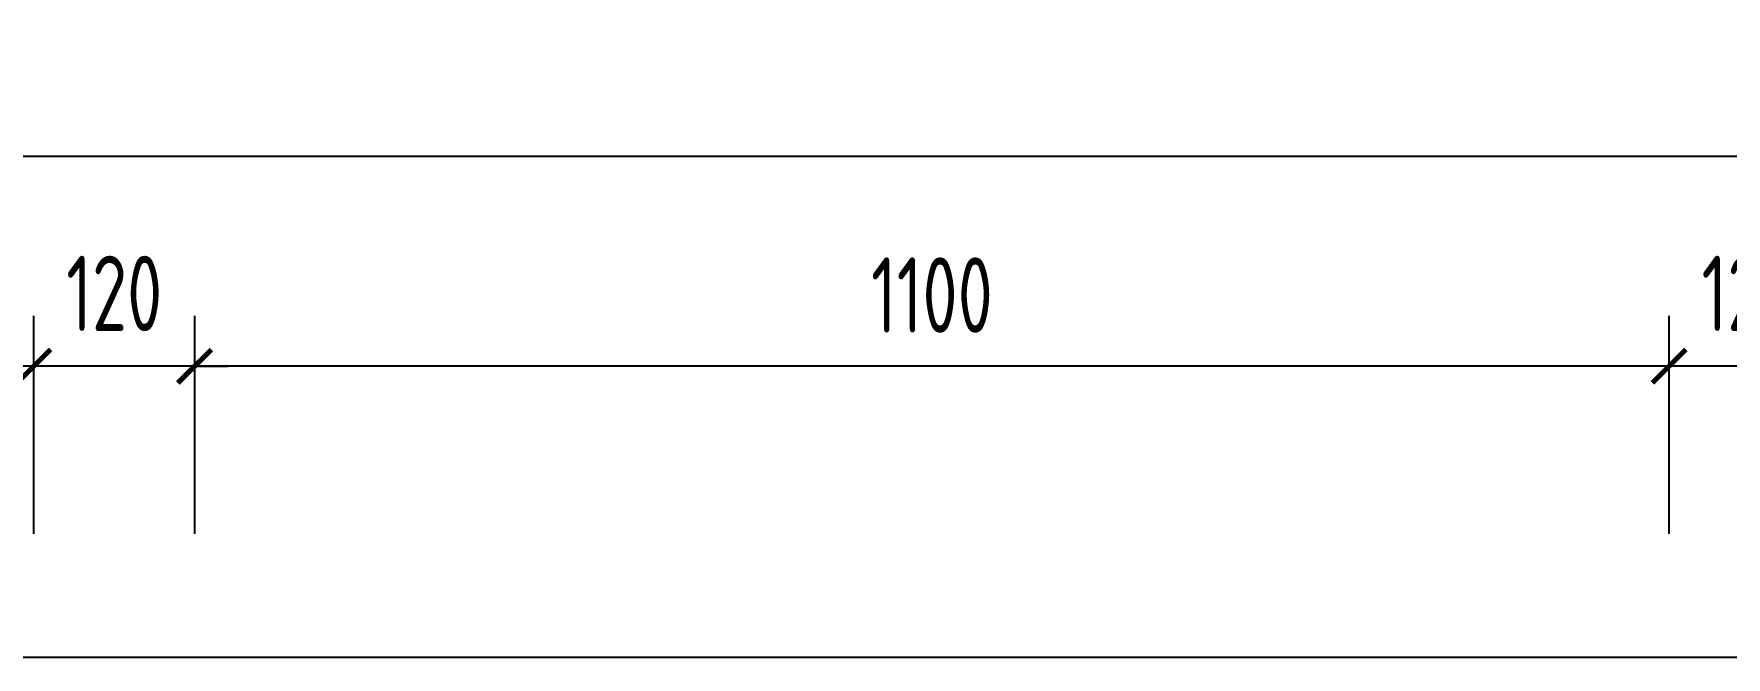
# Model space of a CAD drawing. Header units: millimetres. Extents: x 3162 to 221128, y -144913 to 11496.
# Drawn here: x 19146 to 20409, y -19598 to -19132 of the extents above; entities that cross this region are included whole.
import ezdxf

# ---------------------------------------------------------------- set-up
doc = ezdxf.new("R2010")
doc.units = ezdxf.units.MM
doc.header["$LTSCALE"] = 10
doc.layers.get('Defpoints').update_dxf_attribs({"color": 250})
doc.layers.add('RC-dimensions', color=44, linetype='Continuous', lineweight=0)
doc.layers.add('WALL【墙体】', color=7, linetype='Continuous')
doc.styles.add('尺寸标注', font='ARCHS.SHX', dxfattribs={"width": 0.8})
doc.dimstyles.new('海龙1：25', dxfattribs={"dimscale": 25, "dimtxt": 2.25, "dimasz": 1, "dimexe": 1.5, "dimexo": 1, "dimgap": 1, "dimtad": 1, "dimdec": 0, "dimrnd": 5, "dimdsep": 46, "dimtxsty": '尺寸标注', "dimblk": 'ARCHTICK', "dimblk1": 'ARCHTICK', "dimblk2": 'ARCHTICK', "dimcen": 1, "dimclrd": 44, "dimclre": 44, "dimclrt": 2, "dimadec": 0, "dimazin": 0, "dimtfac": 1, "dimtdec": 0, "dimtix": 1, "dimtmove": 2, "dimatfit": 3, "dimldrblk": 'hl_arrow2', "dimfxl": 5, "dimfxlon": 1, "dimarcsym": 0})

# ---------------------------------------------------------------- blocks, each defined once
blk = doc.blocks.new('_ArchTick')
at = {"color": 2, "linetype": 'ByBlock', "const_width": 0.15}
blk.add_lwpolyline([(-0.5, -0.5), (0.5, 0.5)], dxfattribs=at)
blk = doc.blocks.new('*D846')
at = {"layer": 'Defpoints', "color": 0, "transparency": 16777216}
for p in [(21496.2, -19223.7), (21496.2, -19427.5), (14746.2, -19584.4)]:
    blk.add_point(p, dxfattribs=at)
at = {"layer": 'RC-dimensions', "color": 44, "lineweight": -2, "transparency": 16777216}
for p, q in [((14746.2, -19348.7), (14746.2, -19186.2)), ((21496.2, -19348.7), (21496.2, -19186.2)), ((14746.2, -19223.7), (21496.2, -19223.7))]:
    blk.add_line(p, q, dxfattribs=at)
at = {"layer": 'RC-dimensions', "color": 44, "lineweight": -2, "transparency": 16777216, "xscale": 25, "yscale": 25, "zscale": 25, "rotation": 180}
blk.add_blockref('_ArchTick', (14746.2, -19223.7), dxfattribs=at)
at = {"layer": 'RC-dimensions', "color": 44, "lineweight": -2, "transparency": 16777216, "xscale": 25, "yscale": 25, "zscale": 25}
blk.add_blockref('_ArchTick', (21496.2, -19223.7), dxfattribs=at)
at = {"layer": 'RC-dimensions', "color": 2, "transparency": 16777216, "insert": (18121.2, -19169.4), "char_height": 56.25, "attachment_point": 5, "style": '尺寸标注'}
blk.add_mtext('6750', dxfattribs=at)
blk = doc.blocks.new('hl_arrow2')
at = {"color": 2}
blk.add_line((-0.221, 0), (-1, 0), dxfattribs=at)
blk.add_lwpolyline([(-0.221, 0), (-0.861, -0.689), (-0.654, -0.862), (0, 0), (-0.654, 0.862), (-0.861, 0.689)], close=True, dxfattribs=at)
for points in [[(-0.861, 0.689), (-0.654, 0.862), (-0.221, 0), (0, 0)], [(-0.861, -0.689), (-0.654, -0.862), (-0.221, 0), (0, 0)]]:
    blk.add_solid(points, dxfattribs=at)
blk = doc.blocks.new('*D835')
at = {"layer": 'Defpoints', "color": 0, "transparency": 16777216}
for p in [(19146.2, -19380.5), (19146.2, -19584.4), (19266.2, -19584.4)]:
    blk.add_point(p, dxfattribs=at)
at = {"layer": 'RC-dimensions', "color": 44, "lineweight": -2, "transparency": 16777216}
for p, q in [((19146.2, -19505.5), (19146.2, -19343)), ((19266.2, -19505.5), (19266.2, -19343)), ((19146.2, -19380.5), (19121.2, -19380.5)), ((19266.2, -19380.5), (19146.2, -19380.5)), ((19266.2, -19380.5), (19291.2, -19380.5))]:
    blk.add_line(p, q, dxfattribs=at)
at = {"layer": 'RC-dimensions', "color": 44, "lineweight": -2, "transparency": 16777216, "xscale": 25, "yscale": 25, "zscale": 25}
blk.add_blockref('_ArchTick', (19146.2, -19380.5), dxfattribs=at)
at = {"layer": 'RC-dimensions', "color": 44, "lineweight": -2, "transparency": 16777216, "xscale": 25, "yscale": 25, "zscale": 25, "rotation": 180}
blk.add_blockref('_ArchTick', (19266.2, -19380.5), dxfattribs=at)
at = {"layer": 'RC-dimensions', "color": 2, "transparency": 16777216, "insert": (19206.2, -19326.2), "char_height": 56.25, "attachment_point": 5, "style": '尺寸标注'}
blk.add_mtext('120', dxfattribs=at)
blk = doc.blocks.new('*D836')
at = {"layer": 'Defpoints', "color": 0, "transparency": 16777216}
for p in [(19266.2, -19380.5), (19266.2, -19584.4), (20366.2, -19584.4)]:
    blk.add_point(p, dxfattribs=at)
at = {"layer": 'RC-dimensions', "color": 44, "lineweight": -2, "transparency": 16777216}
for p, q in [((19266.2, -19505.5), (19266.2, -19343)), ((20366.2, -19505.5), (20366.2, -19343)), ((20366.2, -19380.5), (19266.2, -19380.5))]:
    blk.add_line(p, q, dxfattribs=at)
at = {"layer": 'RC-dimensions', "color": 44, "lineweight": -2, "transparency": 16777216, "xscale": 25, "yscale": 25, "zscale": 25, "rotation": 180}
blk.add_blockref('_ArchTick', (19266.2, -19380.5), dxfattribs=at)
at = {"layer": 'RC-dimensions', "color": 44, "lineweight": -2, "transparency": 16777216, "xscale": 25, "yscale": 25, "zscale": 25}
blk.add_blockref('_ArchTick', (20366.2, -19380.5), dxfattribs=at)
at = {"layer": 'RC-dimensions', "color": 2, "transparency": 16777216, "insert": (19816.2, -19327.4), "char_height": 56.25, "attachment_point": 5, "style": '尺寸标注'}
blk.add_mtext('1100', dxfattribs=at)
blk = doc.blocks.new('*D837')
at = {"layer": 'Defpoints', "color": 0, "transparency": 16777216}
for p in [(20366.2, -19380.5), (20366.2, -19584.4), (20486.2, -19584.4)]:
    blk.add_point(p, dxfattribs=at)
at = {"layer": 'RC-dimensions', "color": 44, "lineweight": -2, "transparency": 16777216}
for p, q in [((20366.2, -19505.5), (20366.2, -19343)), ((20486.2, -19505.5), (20486.2, -19343)), ((20366.2, -19380.5), (20341.2, -19380.5)), ((20486.2, -19380.5), (20366.2, -19380.5)), ((20486.2, -19380.5), (20511.2, -19380.5))]:
    blk.add_line(p, q, dxfattribs=at)
at = {"layer": 'RC-dimensions', "color": 44, "lineweight": -2, "transparency": 16777216, "xscale": 25, "yscale": 25, "zscale": 25}
blk.add_blockref('_ArchTick', (20366.2, -19380.5), dxfattribs=at)
at = {"layer": 'RC-dimensions', "color": 44, "lineweight": -2, "transparency": 16777216, "xscale": 25, "yscale": 25, "zscale": 25, "rotation": 180}
blk.add_blockref('_ArchTick', (20486.2, -19380.5), dxfattribs=at)
at = {"layer": 'RC-dimensions', "color": 2, "transparency": 16777216, "insert": (20426.2, -19326.2), "char_height": 56.25, "attachment_point": 5, "style": '尺寸标注'}
blk.add_mtext('120', dxfattribs=at)
blk = doc.blocks.new('*D838')
at = {"layer": 'Defpoints', "color": 0, "transparency": 16777216}
for p in [(17721.2, -19380.5), (17721.2, -19584.4), (19146.2, -19584.4)]:
    blk.add_point(p, dxfattribs=at)
at = {"layer": 'RC-dimensions', "color": 44, "lineweight": -2, "transparency": 16777216}
for p, q in [((17721.2, -19505.5), (17721.2, -19343)), ((19146.2, -19505.5), (19146.2, -19343)), ((19146.2, -19380.5), (17721.2, -19380.5))]:
    blk.add_line(p, q, dxfattribs=at)
at = {"layer": 'RC-dimensions', "color": 44, "lineweight": -2, "transparency": 16777216, "xscale": 25, "yscale": 25, "zscale": 25, "rotation": 180}
blk.add_blockref('_ArchTick', (17721.2, -19380.5), dxfattribs=at)
at = {"layer": 'RC-dimensions', "color": 44, "lineweight": -2, "transparency": 16777216, "xscale": 25, "yscale": 25, "zscale": 25}
blk.add_blockref('_ArchTick', (19146.2, -19380.5), dxfattribs=at)
at = {"layer": 'RC-dimensions', "color": 2, "transparency": 16777216, "insert": (18433.7, -19325), "char_height": 56.25, "attachment_point": 5, "style": '尺寸标注'}
blk.add_mtext('1425', dxfattribs=at)

msp = doc.modelspace()

# ---------------------------------------------------------------- linework, layer by layer
at = {"layer": 'WALL【墙体】'}
msp.add_line((14496.2, -19597.6), (21496.2, -19597.6), dxfattribs=at)

# ---------------------------------------------------------------- dimensions: what is measured, and where the dimension line sits
at = {"layer": 'RC-dimensions'}
for base, p1, p2, picture, middle in [((21496.2, -19223.7), (14746.2, -19584.4), (21496.2, -19427.5), '*D846', (18121.2, -19169.4)), ((17721.2, -19380.5), (19146.2, -19584.4), (17721.2, -19584.4), '*D838', (18433.7, -19325)), ((19146.2, -19380.5), (19266.2, -19584.4), (19146.2, -19584.4), '*D835', (19206.2, -19326.2)), ((19266.2, -19380.5), (20366.2, -19584.4), (19266.2, -19584.4), '*D836', (19816.2, -19327.4)), ((20366.2, -19380.5), (20486.2, -19584.4), (20366.2, -19584.4), '*D837', (20426.2, -19326.2))]:
    dim = msp.add_linear_dim(base=base, p1=p1, p2=p2, dimstyle='海龙1：25', dxfattribs=at)
    dim.commit()
    dim.dimension.update_dxf_attribs({"geometry": picture, "text_midpoint": middle})

doc.saveas('drawing.dxf')
